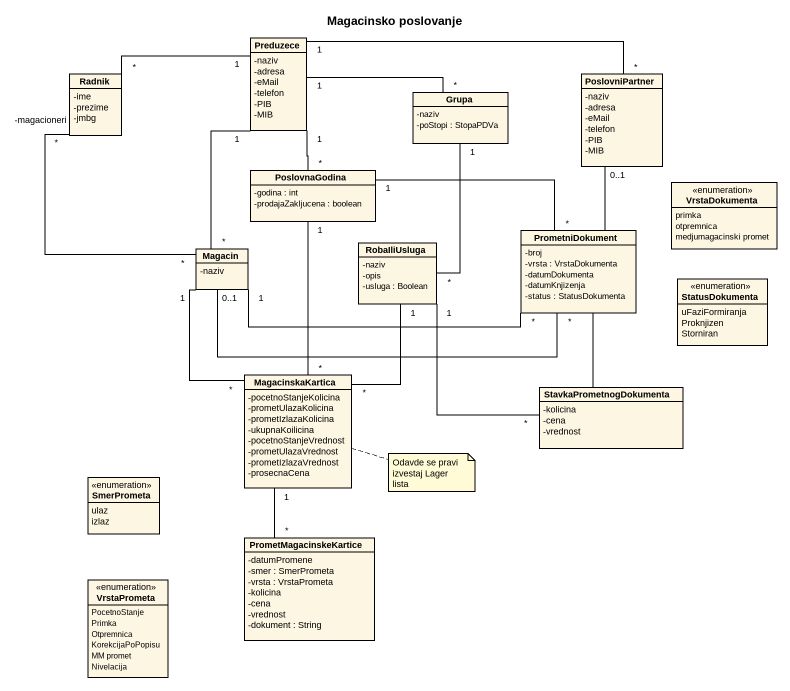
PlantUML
@startuml
title Magacinsko poslovanje
hide circle
hide empty members
skinparam classAttributeIconSize 0
class Preduzece {
  -naziv
  -adresa
  -eMail
  -telefon
  -PIB
  -MIB
}
class Radnik {
  -ime
  -prezime
  -jmbg
}
class PoslovniPartner {
  -naziv
  -adresa
  -eMail
  -telefon
  -PIB
  -MIB
}
class Grupa {
  -naziv
  -poStopi : StopaPDVa
}
class PoslovnaGodina {
  -godina : int
  -prodajaZakljucena : boolean
}
enum VrstaDokumenta {
  primka
  otpremnica
  medjumagacinski promet
}
class PrometniDokument {
  -broj
  -vrsta : VrstaDokumenta
  -datumDokumenta
  -datumKnjizenja
  -status : StatusDokumenta
}
class Magacin {
  -naziv
}
class RobaIliUsluga {
  -naziv
  -opis
  -usluga : Boolean
}
enum StatusDokumenta {
  uFaziFormiranja
  Proknjizen
  Storniran
}
class MagacinskaKartica {
  -pocetnoStanjeKolicina
  -prometUlazaKolicina
  -prometIzlazaKolicina
  -ukupnaKoilicina
  -pocetnoStanjeVrednost
  -prometUlazaVrednost
  -prometIzlazaVrednost
  -prosecnaCena
}
class StavkaPrometnogDokumenta {
  -kolicina
  -cena
  -vrednost
}
enum SmerPrometa {
  ulaz
  izlaz
}
class PrometMagacinskeKartice {
  -datumPromene
  -smer : SmerPrometa
  -vrsta : VrstaPrometa
  -kolicina
  -cena
  -vrednost
  -dokument : String
}
enum VrstaPrometa {
  PocetnoStanje
  Primka
  Otpremnica
  KorekcijaPoPopisu
  MM promet
  Nivelacija
}
Preduzece "1" -right- "*" PoslovniPartner
Preduzece "1" -right- "*" Grupa
Preduzece "1" -- "*" PoslovnaGodina
Radnik "*" -right- "1" Preduzece
Grupa "1" -- "*" RobaIliUsluga
PoslovnaGodina "1" -right- "*" PrometniDokument
PoslovnaGodina "1" -- "*" MagacinskaKartica
PrometniDokument -up- "0..1" PoslovniPartner
Magacin "*" -up- "1" Preduzece
Magacin "*" -up- "*\n-magacioneri" Radnik
Magacin "1" -right- "*" PrometniDokument
Magacin "0..1" -right- "*" PrometniDokument
RobaIliUsluga "1" -- "*" StavkaPrometnogDokumenta
MagacinskaKartica "*" -up- "1" Magacin
MagacinskaKartica "*" -up- "1" RobaIliUsluga
MagacinskaKartica "1" -- "*" PrometMagacinskeKartice
StavkaPrometnogDokumenta -up- PrometniDokument
note right of MagacinskaKartica : Odavde se pravi izvestaj Lager lista
@enduml
